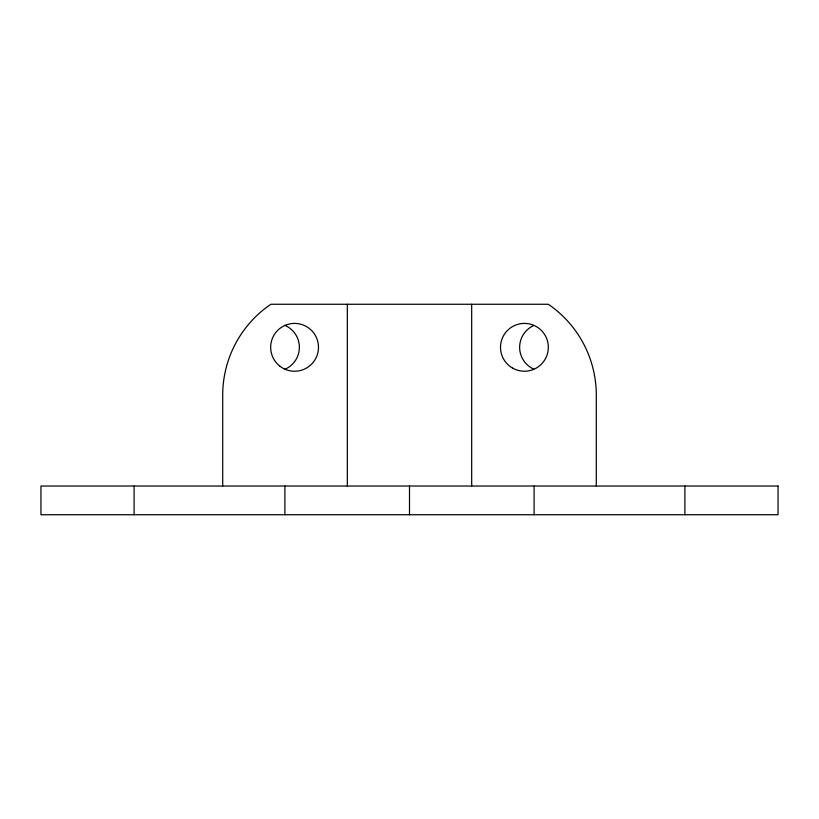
<?xml version="1.0" encoding="UTF-8"?>
<svg xmlns="http://www.w3.org/2000/svg" width="819" height="819" viewBox="0 0 819 819"><rect width="100%" height="100%" fill="white"/><g stroke="black" fill="none" stroke-linecap="round" stroke-linejoin="round"><path stroke-width="1.23" d="M684.889 486.025L684.889 514.731M596.293 486.025L596.293 395.147A110.094 110.094 0 0 0 548.331 304.269L270.854 304.269A109.848 109.848 0 0 0 222.707 395.147L222.707 486.025M534.111 486.025L534.111 514.731M471.683 304.269L471.683 486.025M409.5 486.025L409.5 514.731M347.317 304.269L347.317 486.025M284.889 486.025L284.889 514.731M134.111 486.025L134.111 514.731M533.824 369.164A23.915 23.915 0 0 1 533.824 325.471M284.715 325.266A23.915 23.915 0 0 1 284.49 369.461M778.05 486.025L40.95 486.025L40.95 514.731L778.05 514.731L778.05 486.025M279.924 366.216A23.915 23.915 0 0 0 318.274 350.563A23.915 23.915 0 0 0 285.534 325.174A23.915 23.915 0 0 0 279.924 366.216M512.459 368.028A23.915 23.915 0 0 0 548.331 347.317A23.915 23.915 0 0 0 512.459 326.607A23.915 23.915 0 0 0 512.459 368.028"/></g></svg>
